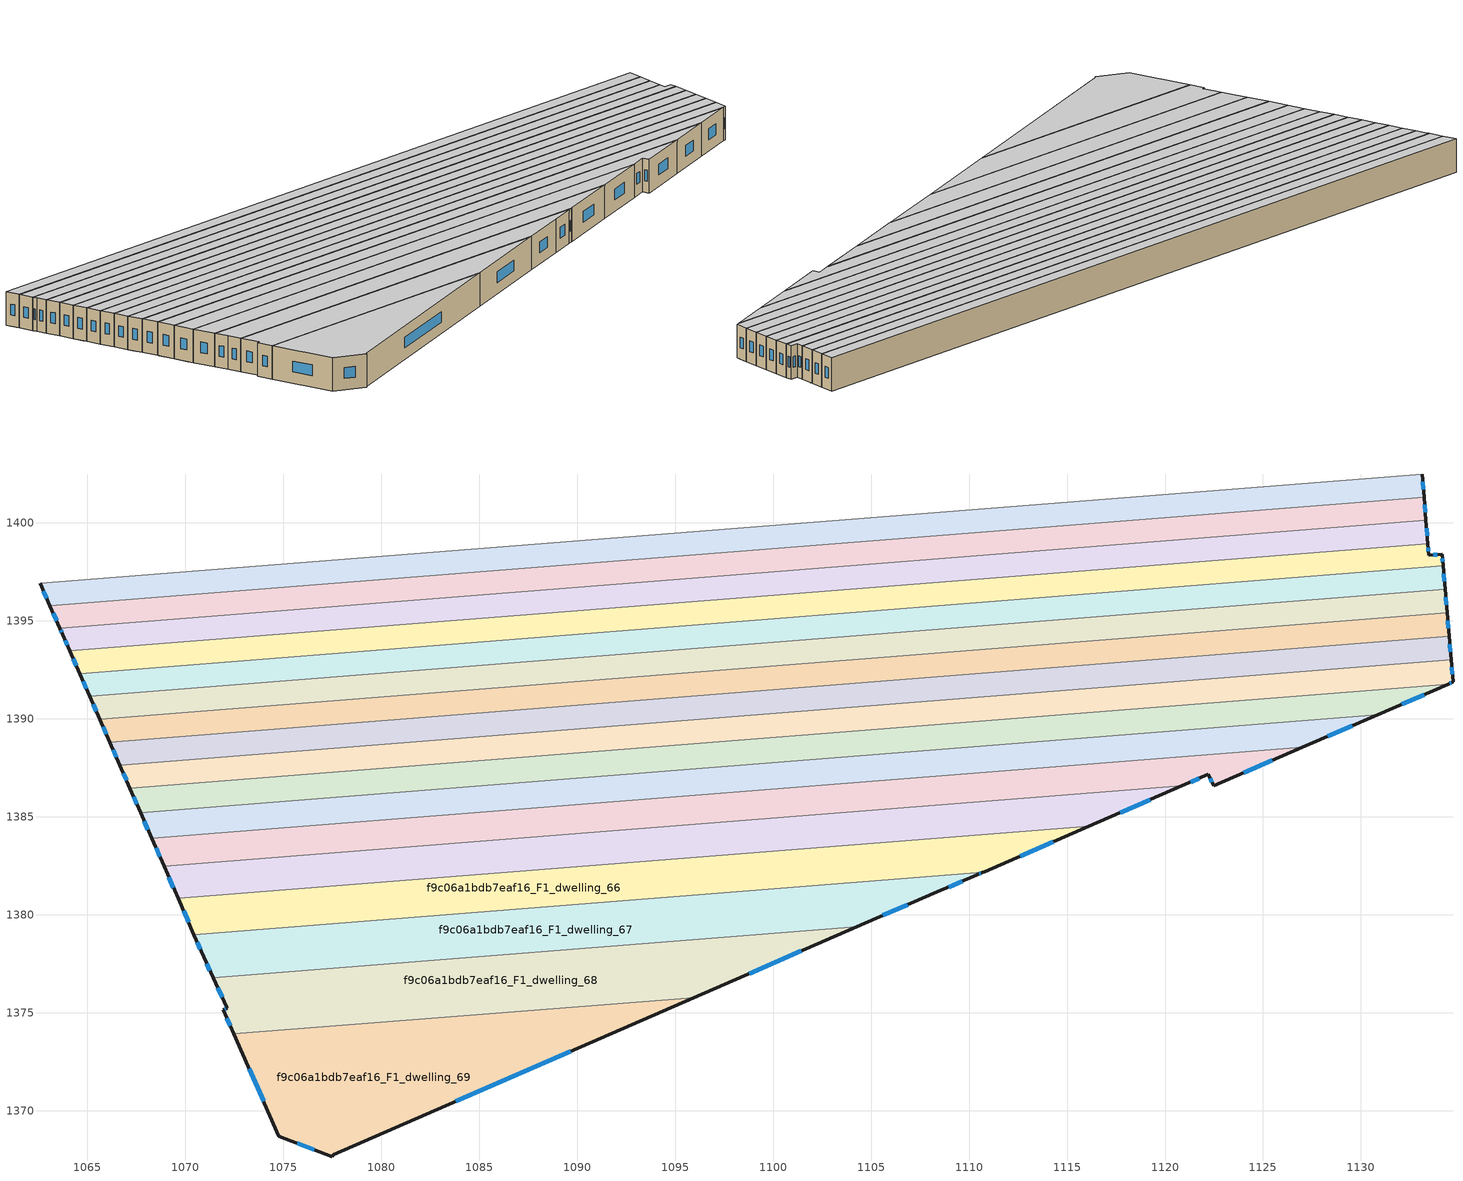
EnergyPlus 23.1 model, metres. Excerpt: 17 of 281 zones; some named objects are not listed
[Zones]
f9c06a1bdb7eaf16_F1_dwelling_53
 floor to f9c06a1bdb7eaf16_F0_dwelling_65 (EU_floor_Construction): 1133.12,1402.49 1133.22,1401.32 1102.98,1398.92 1102.88,1400.1 z3
 floor to f9c06a1bdb7eaf16_F0_dwelling_24 (EU_floor_Construction): 1102.92,1399.7 1102.98,1398.92 1063.09,1395.77 1062.76,1396.52 z3
 floor to f9c06a1bdb7eaf16_F0_dwelling_23 (EU_floor_Construction): 1102.88,1400.1 1102.92,1399.7 1062.76,1396.52 1062.59,1396.91 z3
 wall outside (EU_wall_Construction): 1062.59,1396.91 1063.09,1395.77 / 1133.22,1401.32 1133.12,1402.49 z3:6
 wall to f9c06a1bdb7eaf16_F1_dwelling_54 (EU_wall_Construction): 1063.09,1395.77 1133.22,1401.32 z3:6
 wall to f9c06a1bdb7eaf16_F1_dwelling_52 (EU_wall_Construction): 1133.12,1402.49 1062.59,1396.91 z3:6
 window (EU_Window_Construction): 1062.76,1396.52 1062.92,1396.16 / 1133.19,1401.72 1133.16,1402.09 z4.02:4.98
 ceiling to f9c06a1bdb7eaf16_F2_dwelling_53 (EU_floor_Construction): 1133.22,1401.32 1133.12,1402.49 1062.59,1396.91 1063.09,1395.77 z6
f9c06a1bdb7eaf16_F1_dwelling_54
 floor to f9c06a1bdb7eaf16_F0_dwelling_24 (EU_floor_Construction): 1102.98,1398.92 1103.07,1397.74 1063.6,1394.62 1063.09,1395.77 z3
 floor to f9c06a1bdb7eaf16_F0_dwelling_65 (EU_floor_Construction): 1133.22,1401.32 1133.31,1400.13 1103.07,1397.74 1102.98,1398.92 z3
 wall outside (EU_wall_Construction): 1063.09,1395.77 1063.6,1394.62 / 1133.31,1400.13 1133.22,1401.32 z3:6
 wall to f9c06a1bdb7eaf16_F1_dwelling_55 (EU_wall_Construction): 1063.6,1394.62 1133.31,1400.13 z3:6
 window (EU_Window_Construction): 1063.27,1395.38 1063.43,1395.01 / 1133.28,1400.54 1133.25,1400.91 z4.02:4.98
 ceiling to f9c06a1bdb7eaf16_F2_dwelling_54 (EU_floor_Construction): 1133.31,1400.13 1133.22,1401.32 1063.09,1395.77 1063.6,1394.62 z6
f9c06a1bdb7eaf16_F1_dwelling_55
 floor to f9c06a1bdb7eaf16_F0_dwelling_25 (EU_floor_Construction): 1103.08,1397.62 1103.16,1396.56 1064.11,1393.47 1063.75,1394.3 1063.66,1394.5 z3
 floor to f9c06a1bdb7eaf16_F0_dwelling_24 (EU_floor_Construction): 1103.07,1397.74 1103.08,1397.62 1063.66,1394.5 1063.6,1394.62 z3
 floor to f9c06a1bdb7eaf16_F0_dwelling_65 (EU_floor_Construction): 1133.31,1400.13 1133.33,1399.92 1103.09,1397.52 1103.07,1397.74 z3
 floor adiabatic (EU_floor_Construction): 1133.31,1400.13 1133.41,1398.95 1103.16,1396.56 1103.07,1397.74 1103.09,1397.52 1133.33,1399.92 z3
 wall outside (EU_wall_Construction): 1133.41,1398.95 1133.31,1400.13 / 1063.6,1394.62 1063.75,1394.3 1064.11,1393.47 z3:6
 wall to f9c06a1bdb7eaf16_F1_dwelling_56 (EU_wall_Construction): 1064.11,1393.47 1133.41,1398.95 z3:6
 window (EU_Window_Construction): 1133.38,1399.35 1133.35,1399.73 / 1063.87,1394.01 1063.99,1393.75 / 1063.65,1394.51 1063.7,1394.41 z4.02:4.98
 ceiling to f9c06a1bdb7eaf16_F2_dwelling_55 (EU_floor_Construction): 1133.41,1398.95 1133.31,1400.13 1063.6,1394.62 1063.75,1394.3 1064.11,1393.47 z6
f9c06a1bdb7eaf16_F1_dwelling_56
 floor to f9c06a1bdb7eaf16_F0_dwelling_66 (EU_floor_Construction): 1134.14,1398.41 1134.19,1397.81 1103.26,1395.37 1103.16,1396.56 1133.41,1398.95 1133.46,1398.34 z3
 floor adiabatic (EU_floor_Construction): 1103.16,1396.56 1103.26,1395.37 1064.62,1392.31 1064.11,1393.47 z3
 wall outside (EU_wall_Construction): 1134.19,1397.81 1134.14,1398.41 1133.46,1398.34 1133.41,1398.95 / 1064.11,1393.47 1064.62,1392.31 z3:6
 wall to f9c06a1bdb7eaf16_F1_dwelling_57 (EU_wall_Construction): 1064.62,1392.31 1134.19,1397.81 z3:6
 window (EU_Window_Construction): 1133.91,1398.38 1133.69,1398.36 / 1134.17,1398.01 1134.15,1398.2 / 1064.28,1393.07 1064.44,1392.7 / 1133.44,1398.55 1133.43,1398.74 z4.02:4.98
 ceiling to f9c06a1bdb7eaf16_F2_dwelling_56 (EU_floor_Construction): 1134.19,1397.81 1134.14,1398.41 1133.46,1398.34 1133.41,1398.95 1064.11,1393.47 1064.62,1392.31 z6
f9c06a1bdb7eaf16_F1_dwelling_57
 floor to f9c06a1bdb7eaf16_F0_dwelling_26 (EU_floor_Construction): 1103.26,1395.37 1103.35,1394.18 1065.12,1391.15 1064.62,1392.31 z3
 floor to f9c06a1bdb7eaf16_F0_dwelling_66 (EU_floor_Construction): 1134.19,1397.81 1134.23,1397.34 1103.3,1394.89 1103.26,1395.37 z3
 floor to f9c06a1bdb7eaf16_F0_dwelling_67 (EU_floor_Construction): 1134.23,1397.34 1134.29,1396.62 1103.35,1394.18 1103.3,1394.89 z3
 wall outside (EU_wall_Construction): 1064.62,1392.31 1065.12,1391.15 / 1134.29,1396.62 1134.19,1397.81 z3:6
 wall to f9c06a1bdb7eaf16_F1_dwelling_58 (EU_wall_Construction): 1065.12,1391.15 1134.29,1396.62 z3:6
 window (EU_Window_Construction): 1064.79,1391.92 1064.95,1391.55 / 1134.25,1397.03 1134.22,1397.41 z4.02:4.98
 ceiling to f9c06a1bdb7eaf16_F2_dwelling_57 (EU_floor_Construction): 1134.29,1396.62 1134.19,1397.81 1064.62,1392.31 1065.12,1391.15 z6
f9c06a1bdb7eaf16_F1_dwelling_58
 floor to f9c06a1bdb7eaf16_F0_dwelling_67 (EU_floor_Construction): 1134.29,1396.62 1134.39,1395.43 1103.45,1392.98 1103.35,1394.18 z3
 floor to f9c06a1bdb7eaf16_F0_dwelling_26 (EU_floor_Construction): 1103.35,1394.18 1103.42,1393.35 1065.47,1390.35 1065.12,1391.15 z3
 floor to f9c06a1bdb7eaf16_F0_dwelling_27 (EU_floor_Construction): 1103.42,1393.35 1103.45,1392.98 1065.63,1389.99 1065.47,1390.35 z3
 wall outside (EU_wall_Construction): 1065.12,1391.15 1065.63,1389.99 / 1134.39,1395.43 1134.29,1396.62 z3:6
 wall to f9c06a1bdb7eaf16_F1_dwelling_59 (EU_wall_Construction): 1065.63,1389.99 1134.39,1395.43 z3:6
 window (EU_Window_Construction): 1065.3,1390.76 1065.46,1390.38 / 1134.36,1395.83 1134.32,1396.22 z4.02:4.98
 ceiling to f9c06a1bdb7eaf16_F2_dwelling_58 (EU_floor_Construction): 1134.39,1395.43 1134.29,1396.62 1065.12,1391.15 1065.63,1389.99 z6
f9c06a1bdb7eaf16_F1_dwelling_59
 floor to f9c06a1bdb7eaf16_F0_dwelling_27 (EU_floor_Construction): 1103.45,1392.98 1103.54,1391.77 1066.15,1388.82 1065.63,1389.99 z3
 floor to f9c06a1bdb7eaf16_F0_dwelling_67 (EU_floor_Construction): 1134.39,1395.43 1134.45,1394.74 1103.5,1392.3 1103.45,1392.98 z3
 floor to f9c06a1bdb7eaf16_F0_dwelling_68 (EU_floor_Construction): 1134.45,1394.74 1134.5,1394.22 1103.54,1391.77 1103.5,1392.3 z3
 wall outside (EU_wall_Construction): 1065.63,1389.99 1066.15,1388.82 / 1134.5,1394.22 1134.39,1395.43 z3:6
 wall to f9c06a1bdb7eaf16_F1_dwelling_60 (EU_wall_Construction): 1066.15,1388.82 1134.5,1394.22 z3:6
 window (EU_Window_Construction): 1065.81,1389.59 1065.97,1389.21 / 1134.46,1394.63 1134.43,1395.02 z4.02:4.98
 ceiling to f9c06a1bdb7eaf16_F2_dwelling_59 (EU_floor_Construction): 1134.5,1394.22 1134.39,1395.43 1065.63,1389.99 1066.15,1388.82 z6
f9c06a1bdb7eaf16_F1_dwelling_60
 floor to f9c06a1bdb7eaf16_F0_dwelling_68 (EU_floor_Construction): 1134.5,1394.22 1134.6,1393.01 1103.64,1390.56 1103.54,1391.77 z3
 floor to f9c06a1bdb7eaf16_F0_dwelling_27 (EU_floor_Construction): 1103.54,1391.77 1103.59,1391.15 1066.41,1388.21 1066.15,1388.82 z3
 floor to f9c06a1bdb7eaf16_F0_dwelling_28 (EU_floor_Construction): 1103.59,1391.15 1103.64,1390.56 1066.66,1387.64 1066.41,1388.21 z3
 wall outside (EU_wall_Construction): 1066.15,1388.82 1066.66,1387.64 / 1134.6,1393.01 1134.5,1394.22 z3:6
 wall to f9c06a1bdb7eaf16_F1_dwelling_61 (EU_wall_Construction): 1066.66,1387.64 1134.6,1393.01 z3:6
 window (EU_Window_Construction): 1066.32,1388.41 1066.48,1388.04 / 1134.56,1393.42 1134.53,1393.81 z4.02:4.98
 ceiling to f9c06a1bdb7eaf16_F2_dwelling_60 (EU_floor_Construction): 1134.6,1393.01 1134.5,1394.22 1066.15,1388.82 1066.66,1387.64 z6
f9c06a1bdb7eaf16_F1_dwelling_61
 floor to f9c06a1bdb7eaf16_F0_dwelling_28 (EU_floor_Construction): 1103.64,1390.56 1103.73,1389.34 1067.18,1386.45 1066.66,1387.64 z3
 floor to f9c06a1bdb7eaf16_F0_dwelling_68 (EU_floor_Construction): 1134.6,1393.01 1134.67,1392.15 1103.7,1389.7 1103.64,1390.56 z3
 floor to f9c06a1bdb7eaf16_F0_dwelling_69 (EU_floor_Construction): 1134.67,1392.15 1134.7,1391.88 1134.44,1391.77 1103.73,1389.34 1103.7,1389.7 z3
 wall outside (EU_wall_Construction): 1134.44,1391.77 1134.7,1391.88 1134.6,1393.01 / 1066.66,1387.64 1067.18,1386.45 z3:6
 wall to f9c06a1bdb7eaf16_F1_dwelling_62 (EU_wall_Construction): 1067.18,1386.45 1134.44,1391.77 z3:6
 window (EU_Window_Construction): 1134.53,1391.81 1134.61,1391.84 / 1066.84,1387.23 1067,1386.85 / 1134.66,1392.27 1134.63,1392.63 z4.02:4.98
 ceiling to f9c06a1bdb7eaf16_F2_dwelling_61 (EU_floor_Construction): 1134.44,1391.77 1134.7,1391.88 1134.6,1393.01 1066.66,1387.64 1067.18,1386.45 z6
f9c06a1bdb7eaf16_F1_dwelling_62
 floor to f9c06a1bdb7eaf16_F0_dwelling_69 (EU_floor_Construction): 1134.44,1391.77 1130.85,1390.21 1103.83,1388.08 1103.73,1389.34 z3
 floor to f9c06a1bdb7eaf16_F0_dwelling_28 (EU_floor_Construction): 1103.73,1389.34 1103.77,1388.91 1067.36,1386.03 1067.18,1386.45 z3
 floor to f9c06a1bdb7eaf16_F0_dwelling_29 (EU_floor_Construction): 1103.77,1388.91 1103.83,1388.08 1067.72,1385.22 1067.36,1386.03 z3
 wall outside (EU_wall_Construction): 1067.18,1386.45 1067.72,1385.22 / 1130.85,1390.21 1134.44,1391.77 z3:6
 wall to f9c06a1bdb7eaf16_F1_dwelling_63 (EU_wall_Construction): 1067.72,1385.22 1130.85,1390.21 z3:6
 window (EU_Window_Construction): 1067.36,1386.03 1067.53,1385.64 / 1132.07,1390.74 1133.22,1391.24 z4.02:4.98
 ceiling to f9c06a1bdb7eaf16_F2_dwelling_62 (EU_floor_Construction): 1130.85,1390.21 1134.44,1391.77 1067.18,1386.45 1067.72,1385.22 z6
f9c06a1bdb7eaf16_F1_dwelling_63
 floor to f9c06a1bdb7eaf16_F0_dwelling_29 (EU_floor_Construction): 1103.83,1388.08 1103.94,1386.72 1068.29,1383.9 1067.72,1385.22 z3
 floor to f9c06a1bdb7eaf16_F0_dwelling_70 (EU_floor_Construction): 1127.18,1388.62 1127.01,1388.54 1103.94,1386.72 1103.94,1386.78 z3
 floor to f9c06a1bdb7eaf16_F0_dwelling_69 (EU_floor_Construction): 1130.85,1390.21 1127.18,1388.62 1103.94,1386.78 1103.83,1388.08 z3
 wall outside (EU_wall_Construction): 1067.72,1385.22 1068.29,1383.9 / 1127.01,1388.54 1130.85,1390.21 z3:6
 wall to f9c06a1bdb7eaf16_F1_dwelling_64 (EU_wall_Construction): 1068.29,1383.9 1127.01,1388.54 z3:6
 window (EU_Window_Construction): 1067.91,1384.77 1068.1,1384.35 / 1128.32,1389.11 1129.54,1389.64 z4.02:4.98
 ceiling to f9c06a1bdb7eaf16_F2_dwelling_63 (EU_floor_Construction): 1127.01,1388.54 1130.85,1390.21 1067.72,1385.22 1068.29,1383.9 z6
f9c06a1bdb7eaf16_F1_dwelling_64
 floor to f9c06a1bdb7eaf16_F0_dwelling_30 (EU_floor_Construction): 1103.95,1386.62 1104.06,1385.25 1068.92,1382.47 1068.34,1383.8 z3
 floor to f9c06a1bdb7eaf16_F0_dwelling_29 (EU_floor_Construction): 1103.94,1386.72 1103.95,1386.62 1068.34,1383.8 1068.29,1383.9 z3
 floor to f9c06a1bdb7eaf16_F0_dwelling_70 (EU_floor_Construction): 1127.01,1388.54 1122.47,1386.58 1122.21,1387.16 1120.86,1386.58 1104.06,1385.25 1103.94,1386.72 z3
 wall outside (EU_wall_Construction): 1120.86,1386.58 1122.21,1387.16 1122.47,1386.58 1127.01,1388.54 / 1068.29,1383.9 1068.92,1382.47 z3:6
 wall to f9c06a1bdb7eaf16_F1_dwelling_65 (EU_wall_Construction): 1068.92,1382.47 1120.86,1386.58 z3:6
 window (EU_Window_Construction): 1122.3,1386.96 1122.39,1386.78 / 1121.32,1386.78 1121.75,1386.96 / 1068.51,1383.41 1068.71,1382.96 / 1124.02,1387.25 1125.47,1387.87 z4.02:4.98
 ceiling to f9c06a1bdb7eaf16_F2_dwelling_64 (EU_floor_Construction): 1127.01,1388.54 1068.29,1383.9 1068.92,1382.47 1120.86,1386.58 1122.21,1387.16 1122.47,1386.58 z6
f9c06a1bdb7eaf16_F1_dwelling_65
 floor to f9c06a1bdb7eaf16_F0_dwelling_70 (EU_floor_Construction): 1120.86,1386.58 1116.11,1384.51 1104.19,1383.57 1104.06,1385.25 z3
 floor to f9c06a1bdb7eaf16_F0_dwelling_30 (EU_floor_Construction): 1104.06,1385.25 1104.13,1384.27 1069.34,1381.52 1068.92,1382.47 z3
 floor to f9c06a1bdb7eaf16_F0_dwelling_31 (EU_floor_Construction): 1104.13,1384.27 1104.19,1383.57 1069.64,1380.84 1069.34,1381.52 z3
 wall outside (EU_wall_Construction): 1068.92,1382.47 1069.64,1380.84 / 1116.11,1384.51 1120.86,1386.58 z3:6
 wall to f9c06a1bdb7eaf16_F1_dwelling_66 (EU_wall_Construction): 1069.64,1380.84 1116.11,1384.51 z3:6
 window (EU_Window_Construction): 1069.16,1381.91 1069.39,1381.39 / 1117.73,1385.21 1119.24,1385.87 z4.02:4.98
 ceiling to f9c06a1bdb7eaf16_F2_dwelling_65 (EU_floor_Construction): 1120.86,1386.58 1068.92,1382.47 1069.64,1380.84 1116.11,1384.51 z6
f9c06a1bdb7eaf16_F1_dwelling_66
 floor to f9c06a1bdb7eaf16_F0_dwelling_31 (EU_floor_Construction): 1104.19,1383.57 1104.32,1381.87 1070.36,1379.18 1069.64,1380.84 z3
 floor to f9c06a1bdb7eaf16_F0_dwelling_70 (EU_floor_Construction): 1116.11,1384.51 1110.79,1382.21 1110.71,1382.17 1104.34,1381.67 1104.19,1383.57 z3
 floor to f9c06a1bdb7eaf16_F0_dwelling_32 (EU_floor_Construction): 1104.32,1381.87 1104.34,1381.67 1070.45,1378.99 1070.36,1379.18 z3
 wall outside (EU_wall_Construction): 1110.71,1382.17 1110.79,1382.21 1116.11,1384.51 / 1069.64,1380.84 1070.44,1378.99 z3:6
 wall to f9c06a1bdb7eaf16_F1_dwelling_67 (EU_wall_Construction): 1070.44,1378.99 1110.71,1382.17 z3:6
 window (EU_Window_Construction): 1069.91,1380.21 1070.17,1379.61 / 1112.6,1382.99 1114.3,1383.73 z4.02:4.98
 ceiling to f9c06a1bdb7eaf16_F2_dwelling_66 (EU_floor_Construction): 1116.11,1384.51 1069.64,1380.84 1070.44,1378.99 1110.71,1382.17 1110.79,1382.21 z6
f9c06a1bdb7eaf16_F1_dwelling_67
 floor to f9c06a1bdb7eaf16_F0_dwelling_32 (EU_floor_Construction): 1104.34,1381.67 1104.51,1379.49 1104.49,1379.49 1104.26,1379.38 1071.43,1376.79 1070.94,1377.85 1070.45,1378.99 z3
 floor to f9c06a1bdb7eaf16_F0_dwelling_70 (EU_floor_Construction): 1110.71,1382.17 1110.41,1382.04 1108.2,1381.09 1104.51,1379.49 1104.34,1381.67 z3
 wall outside (EU_wall_Construction): 1070.44,1378.99 1070.94,1377.85 1071.43,1376.79 / 1104.26,1379.38 1108.2,1381.09 1110.41,1382.04 1110.71,1382.17 z3:6
 wall to f9c06a1bdb7eaf16_F1_dwelling_68 (EU_wall_Construction): 1071.43,1376.79 1104.26,1379.38 z3:6
 window (EU_Window_Construction): 1071.11,1377.49 1071.26,1377.15 / 1070.61,1378.6 1070.77,1378.24 / 1110.51,1382.08 1110.61,1382.12 / 1108.95,1381.41 1109.66,1381.72 / 1105.6,1379.97 1106.86,1380.51 z4.02:4.98
 ceiling to f9c06a1bdb7eaf16_F2_dwelling_67 (EU_floor_Construction): 1108.2,1381.09 1110.41,1382.04 1110.71,1382.17 1070.44,1378.99 1070.94,1377.85 1071.43,1376.79 1104.26,1379.38 z6
f9c06a1bdb7eaf16_F1_dwelling_68
 floor to f9c06a1bdb7eaf16_F0_dwelling_33 (EU_floor_Construction): 1104.26,1379.38 1095.94,1375.77 1072.49,1373.92 1071.94,1375.15 1072.14,1375.23 1072.12,1375.27 1071.43,1376.79 z3
 wall outside (EU_wall_Construction): 1071.43,1376.79 1072.12,1375.27 1072.14,1375.23 1071.94,1375.15 1072.49,1373.92 / 1095.94,1375.77 1104.26,1379.38 z3:6
 wall to f9c06a1bdb7eaf16_F1_dwelling_69 (EU_wall_Construction): 1072.49,1373.92 1095.94,1375.77 z3:6
 window (EU_Window_Construction): 1072.08,1375.2 1072.01,1375.18 / 1071.66,1376.27 1071.89,1375.79 / 1098.77,1377 1101.43,1378.16 / 1072.13,1374.73 1072.3,1374.34 z4.02:4.98
 ceiling to f9c06a1bdb7eaf16_F2_dwelling_68 (EU_floor_Construction): 1104.26,1379.38 1071.43,1376.79 1072.12,1375.27 1072.14,1375.23 1071.94,1375.15 1072.49,1373.92 1095.94,1375.77 z6
f9c06a1bdb7eaf16_F1_dwelling_69
 floor to f9c06a1bdb7eaf16_F0_dwelling_34 (EU_floor_Construction): 1095.94,1375.77 1077.55,1367.76 1077.5,1367.64 1074.78,1368.71 1072.49,1373.92 z3
 wall outside (EU_wall_Construction): 1072.49,1373.92 1074.78,1368.71 1077.5,1367.64 1077.55,1367.76 1095.94,1375.77 z3:6
 window (EU_Window_Construction): 1075.71,1368.35 1076.58,1368.01 / 1073.27,1372.14 1074,1370.48 / 1083.8,1370.49 1089.68,1373.05 z4.02:4.98
 ceiling to f9c06a1bdb7eaf16_F2_dwelling_69 (EU_floor_Construction): 1095.94,1375.77 1072.49,1373.92 1074.78,1368.71 1077.5,1367.64 1077.55,1367.76 z6
[Building]
EU S2 Campaign: North Axis=0; Terrain=City; Solar Distribution=FullExterior
[Site:Location]
Vienna: Latitude=48; Longitude=16.5; Time Zone=1; Elevation=183
[SizingPeriod:WeatherFileDays]
AnnualSizingPeriod: Begin Month=1; Begin Day of Month=1; End Month=12; End Day of Month=31; Day of Week for Start Day=Monday; Use Weather File Daylight Saving Period=No; Use Weather File Rain and Snow Indicators=No
[MATERIAL]
EU_InternalMass_Material: Roughness=MediumRough; Thickness=0.1; Conductivity=1; Density=1800; Specific Heat=900; Thermal Absorptance=0.9; Solar Absorptance=0.7; Visible Absorptance=0.7
[MATERIAL:NOMASS] Roughness=MediumRough; Thermal Absorptance=0.9; Solar Absorptance=0.7; Visible Absorptance=0.7
Name | Thermal Resistance
EU_wall_NoMass | 0.942466
EU_floor_NoMass | 0.66527
[WINDOWMATERIAL:SIMPLEGLAZINGSYSTEM]
EU_Window_SimpleGlazing: UFactor=2.03367; Solar Heat Gain Coefficient=0.65; Visible Transmittance=0.65
[CONSTRUCTION]
EU_wall_Construction: EU_wall_NoMass
EU_floor_Construction: EU_floor_NoMass
EU_Window_Construction: EU_Window_SimpleGlazing
EU_InternalMass_Construction: EU_InternalMass_Material
[ZONE] Type=1; Multiplier=1; Ceiling Height=autocalculate; Floor Area=autocalculate; Part of Total Floor Area=Yes
Name | Volume
f9c06a1bdb7eaf16_F1_dwelling_53 | 249.356
f9c06a1bdb7eaf16_F1_dwelling_54 | 249.376
f9c06a1bdb7eaf16_F1_dwelling_55 | 249.246
f9c06a1bdb7eaf16_F1_dwelling_56 | 249.268
f9c06a1bdb7eaf16_F1_dwelling_57 | 249.317
f9c06a1bdb7eaf16_F1_dwelling_58 | 249.136
f9c06a1bdb7eaf16_F1_dwelling_59 | 249.452
f9c06a1bdb7eaf16_F1_dwelling_60 | 249.306
f9c06a1bdb7eaf16_F1_dwelling_61 | 249.251
f9c06a1bdb7eaf16_F1_dwelling_62 | 249.34
f9c06a1bdb7eaf16_F1_dwelling_63 | 249.275
f9c06a1bdb7eaf16_F1_dwelling_64 | 249.374
f9c06a1bdb7eaf16_F1_dwelling_65 | 249.283
f9c06a1bdb7eaf16_F1_dwelling_66 | 249.175
f9c06a1bdb7eaf16_F1_dwelling_67 | 249.344
f9c06a1bdb7eaf16_F1_dwelling_68 | 249.335
f9c06a1bdb7eaf16_F1_dwelling_69 | 249.447
[INTERNALMASS] Construction=EU_InternalMass_Construction
Name | Zone or ZoneList | Surface Area
f9c06a1bdb7eaf16_F1_dwelling_53_EU_InternalMass | f9c06a1bdb7eaf16_F1_dwelling_53 | 83.1186
f9c06a1bdb7eaf16_F1_dwelling_54_EU_InternalMass | f9c06a1bdb7eaf16_F1_dwelling_54 | 83.1254
f9c06a1bdb7eaf16_F1_dwelling_55_EU_InternalMass | f9c06a1bdb7eaf16_F1_dwelling_55 | 83.082
f9c06a1bdb7eaf16_F1_dwelling_56_EU_InternalMass | f9c06a1bdb7eaf16_F1_dwelling_56 | 83.0895
f9c06a1bdb7eaf16_F1_dwelling_57_EU_InternalMass | f9c06a1bdb7eaf16_F1_dwelling_57 | 83.1058
f9c06a1bdb7eaf16_F1_dwelling_58_EU_InternalMass | f9c06a1bdb7eaf16_F1_dwelling_58 | 83.0453
f9c06a1bdb7eaf16_F1_dwelling_59_EU_InternalMass | f9c06a1bdb7eaf16_F1_dwelling_59 | 83.1507
f9c06a1bdb7eaf16_F1_dwelling_60_EU_InternalMass | f9c06a1bdb7eaf16_F1_dwelling_60 | 83.1018
f9c06a1bdb7eaf16_F1_dwelling_61_EU_InternalMass | f9c06a1bdb7eaf16_F1_dwelling_61 | 83.0839
f9c06a1bdb7eaf16_F1_dwelling_62_EU_InternalMass | f9c06a1bdb7eaf16_F1_dwelling_62 | 83.1131
f9c06a1bdb7eaf16_F1_dwelling_63_EU_InternalMass | f9c06a1bdb7eaf16_F1_dwelling_63 | 83.0917
f9c06a1bdb7eaf16_F1_dwelling_64_EU_InternalMass | f9c06a1bdb7eaf16_F1_dwelling_64 | 83.1243
f9c06a1bdb7eaf16_F1_dwelling_65_EU_InternalMass | f9c06a1bdb7eaf16_F1_dwelling_65 | 83.0944
f9c06a1bdb7eaf16_F1_dwelling_66_EU_InternalMass | f9c06a1bdb7eaf16_F1_dwelling_66 | 83.0582
f9c06a1bdb7eaf16_F1_dwelling_67_EU_InternalMass | f9c06a1bdb7eaf16_F1_dwelling_67 | 83.1153
f9c06a1bdb7eaf16_F1_dwelling_68_EU_InternalMass | f9c06a1bdb7eaf16_F1_dwelling_68 | 83.1116
f9c06a1bdb7eaf16_F1_dwelling_69_EU_InternalMass | f9c06a1bdb7eaf16_F1_dwelling_69 | 83.0938
[OTHEREQUIPMENT] Fuel Type=Electricity; Design Level Calculation Method=Watts/Area; Power per Zone Floor Area=1; Fraction Latent=0; Fraction Radiant=0; Fraction Lost=0; Carbon Dioxide Generation Rate=0; EndUse Subcategory=EU_Step8_InternalGains
Name | Zone or ZoneList or Space or SpaceList | Schedule
EU_Step8_InternalGain_f9c06a1bdb7eaf16_F1_dwelling_53_f000 | f9c06a1bdb7eaf16_F1_dwelling_53 | EU_Step8_GainSchedule_f9c06a1bdb7eaf16_F1_dwelling_53_f000
EU_Step8_InternalGain_f9c06a1bdb7eaf16_F1_dwelling_54_f000 | f9c06a1bdb7eaf16_F1_dwelling_54 | EU_Step8_GainSchedule_f9c06a1bdb7eaf16_F1_dwelling_54_f000
EU_Step8_InternalGain_f9c06a1bdb7eaf16_F1_dwelling_55_f000 | f9c06a1bdb7eaf16_F1_dwelling_55 | EU_Step8_GainSchedule_f9c06a1bdb7eaf16_F1_dwelling_55_f000
EU_Step8_InternalGain_f9c06a1bdb7eaf16_F1_dwelling_56_f000 | f9c06a1bdb7eaf16_F1_dwelling_56 | EU_Step8_GainSchedule_f9c06a1bdb7eaf16_F1_dwelling_56_f000
EU_Step8_InternalGain_f9c06a1bdb7eaf16_F1_dwelling_57_f000 | f9c06a1bdb7eaf16_F1_dwelling_57 | EU_Step8_GainSchedule_f9c06a1bdb7eaf16_F1_dwelling_57_f000
EU_Step8_InternalGain_f9c06a1bdb7eaf16_F1_dwelling_58_f000 | f9c06a1bdb7eaf16_F1_dwelling_58 | EU_Step8_GainSchedule_f9c06a1bdb7eaf16_F1_dwelling_58_f000
EU_Step8_InternalGain_f9c06a1bdb7eaf16_F1_dwelling_59_f000 | f9c06a1bdb7eaf16_F1_dwelling_59 | EU_Step8_GainSchedule_f9c06a1bdb7eaf16_F1_dwelling_59_f000
EU_Step8_InternalGain_f9c06a1bdb7eaf16_F1_dwelling_60_f000 | f9c06a1bdb7eaf16_F1_dwelling_60 | EU_Step8_GainSchedule_f9c06a1bdb7eaf16_F1_dwelling_60_f000
EU_Step8_InternalGain_f9c06a1bdb7eaf16_F1_dwelling_61_f000 | f9c06a1bdb7eaf16_F1_dwelling_61 | EU_Step8_GainSchedule_f9c06a1bdb7eaf16_F1_dwelling_61_f000
EU_Step8_InternalGain_f9c06a1bdb7eaf16_F1_dwelling_62_f000 | f9c06a1bdb7eaf16_F1_dwelling_62 | EU_Step8_GainSchedule_f9c06a1bdb7eaf16_F1_dwelling_62_f000
EU_Step8_InternalGain_f9c06a1bdb7eaf16_F1_dwelling_63_f000 | f9c06a1bdb7eaf16_F1_dwelling_63 | EU_Step8_GainSchedule_f9c06a1bdb7eaf16_F1_dwelling_63_f000
EU_Step8_InternalGain_f9c06a1bdb7eaf16_F1_dwelling_64_f000 | f9c06a1bdb7eaf16_F1_dwelling_64 | EU_Step8_GainSchedule_f9c06a1bdb7eaf16_F1_dwelling_64_f000
EU_Step8_InternalGain_f9c06a1bdb7eaf16_F1_dwelling_65_f000 | f9c06a1bdb7eaf16_F1_dwelling_65 | EU_Step8_GainSchedule_f9c06a1bdb7eaf16_F1_dwelling_65_f000
EU_Step8_InternalGain_f9c06a1bdb7eaf16_F1_dwelling_66_f000 | f9c06a1bdb7eaf16_F1_dwelling_66 | EU_Step8_GainSchedule_f9c06a1bdb7eaf16_F1_dwelling_66_f000
EU_Step8_InternalGain_f9c06a1bdb7eaf16_F1_dwelling_67_f000 | f9c06a1bdb7eaf16_F1_dwelling_67 | EU_Step8_GainSchedule_f9c06a1bdb7eaf16_F1_dwelling_67_f000
EU_Step8_InternalGain_f9c06a1bdb7eaf16_F1_dwelling_68_f000 | f9c06a1bdb7eaf16_F1_dwelling_68 | EU_Step8_GainSchedule_f9c06a1bdb7eaf16_F1_dwelling_68_f000
EU_Step8_InternalGain_f9c06a1bdb7eaf16_F1_dwelling_69_f000 | f9c06a1bdb7eaf16_F1_dwelling_69 | EU_Step8_GainSchedule_f9c06a1bdb7eaf16_F1_dwelling_69_f000
[ZONEVENTILATION:DESIGNFLOWRATE] Schedule=EU_AlwaysOn; Design Flow Rate Calculation Method=AirChanges/Hour; Air Changes per Hour=0.530523; Ventilation Type=Natural; Fan Pressure Rise=0; Fan Total Efficiency=1; Constant Term Coefficient=1; Temperature Term Coefficient=0; Velocity Term Coefficient=0; Velocity Squared Term Coefficient=0; Minimum Indoor Temperature=-100; Maximum Indoor Temperature=100; Delta Temperature=-100; Minimum Outdoor Temperature=-100; Maximum Outdoor Temperature=100; Maximum Wind Speed=40
Name | Zone or ZoneList or Space or SpaceList
EU_ConstantAir_f9c06a1bdb7eaf16_F1_dwelling_53 | f9c06a1bdb7eaf16_F1_dwelling_53
EU_ConstantAir_f9c06a1bdb7eaf16_F1_dwelling_54 | f9c06a1bdb7eaf16_F1_dwelling_54
EU_ConstantAir_f9c06a1bdb7eaf16_F1_dwelling_55 | f9c06a1bdb7eaf16_F1_dwelling_55
EU_ConstantAir_f9c06a1bdb7eaf16_F1_dwelling_56 | f9c06a1bdb7eaf16_F1_dwelling_56
EU_ConstantAir_f9c06a1bdb7eaf16_F1_dwelling_57 | f9c06a1bdb7eaf16_F1_dwelling_57
EU_ConstantAir_f9c06a1bdb7eaf16_F1_dwelling_58 | f9c06a1bdb7eaf16_F1_dwelling_58
EU_ConstantAir_f9c06a1bdb7eaf16_F1_dwelling_59 | f9c06a1bdb7eaf16_F1_dwelling_59
EU_ConstantAir_f9c06a1bdb7eaf16_F1_dwelling_60 | f9c06a1bdb7eaf16_F1_dwelling_60
EU_ConstantAir_f9c06a1bdb7eaf16_F1_dwelling_61 | f9c06a1bdb7eaf16_F1_dwelling_61
EU_ConstantAir_f9c06a1bdb7eaf16_F1_dwelling_62 | f9c06a1bdb7eaf16_F1_dwelling_62
EU_ConstantAir_f9c06a1bdb7eaf16_F1_dwelling_63 | f9c06a1bdb7eaf16_F1_dwelling_63
EU_ConstantAir_f9c06a1bdb7eaf16_F1_dwelling_64 | f9c06a1bdb7eaf16_F1_dwelling_64
EU_ConstantAir_f9c06a1bdb7eaf16_F1_dwelling_65 | f9c06a1bdb7eaf16_F1_dwelling_65
EU_ConstantAir_f9c06a1bdb7eaf16_F1_dwelling_66 | f9c06a1bdb7eaf16_F1_dwelling_66
EU_ConstantAir_f9c06a1bdb7eaf16_F1_dwelling_67 | f9c06a1bdb7eaf16_F1_dwelling_67
EU_ConstantAir_f9c06a1bdb7eaf16_F1_dwelling_68 | f9c06a1bdb7eaf16_F1_dwelling_68
EU_ConstantAir_f9c06a1bdb7eaf16_F1_dwelling_69 | f9c06a1bdb7eaf16_F1_dwelling_69
[HVACTEMPLATE:ZONE:IDEALLOADSAIRSYSTEM] System Availability Schedule=EU_AlwaysOn; Maximum Heating Supply Air Temperature=50; Minimum Cooling Supply Air Temperature=13; Maximum Heating Supply Air Humidity Ratio=0.0156; Minimum Cooling Supply Air Humidity Ratio=0.0077; Heating Limit=NoLimit; Cooling Limit=NoLimit; Heating Availability Schedule=EU_AlwaysOn; Cooling Availability Schedule=EU_CoolingOff; Dehumidification Control Type=ConstantSensibleHeatRatio; Cooling Sensible Heat Ratio=0.7; Dehumidification Setpoint=60; Humidification Control Type=None; Humidification Setpoint=30; Outdoor Air Method=None; Outdoor Air Flow Rate per Person=0.00944; Outdoor Air Flow Rate per Zone Floor Area=0; Outdoor Air Flow Rate per Zone=0; Demand Controlled Ventilation Type=None; Outdoor Air Economizer Type=NoEconomizer; Heat Recovery Type=None; Sensible Heat Recovery Effectiveness=0.7; Latent Heat Recovery Effectiveness=0.65
Name | Template Thermostat
f9c06a1bdb7eaf16_F1_dwelling_53 | EU_HeatOnly_f9c06a1bdb7eaf16_F1_dwelling_53
f9c06a1bdb7eaf16_F1_dwelling_54 | EU_HeatOnly_f9c06a1bdb7eaf16_F1_dwelling_54
f9c06a1bdb7eaf16_F1_dwelling_55 | EU_HeatOnly_f9c06a1bdb7eaf16_F1_dwelling_55
f9c06a1bdb7eaf16_F1_dwelling_56 | EU_HeatOnly_f9c06a1bdb7eaf16_F1_dwelling_56
f9c06a1bdb7eaf16_F1_dwelling_57 | EU_HeatOnly_f9c06a1bdb7eaf16_F1_dwelling_57
f9c06a1bdb7eaf16_F1_dwelling_58 | EU_HeatOnly_f9c06a1bdb7eaf16_F1_dwelling_58
f9c06a1bdb7eaf16_F1_dwelling_59 | EU_HeatOnly_f9c06a1bdb7eaf16_F1_dwelling_59
f9c06a1bdb7eaf16_F1_dwelling_60 | EU_HeatOnly_f9c06a1bdb7eaf16_F1_dwelling_60
f9c06a1bdb7eaf16_F1_dwelling_61 | EU_HeatOnly_f9c06a1bdb7eaf16_F1_dwelling_61
f9c06a1bdb7eaf16_F1_dwelling_62 | EU_HeatOnly_f9c06a1bdb7eaf16_F1_dwelling_62
f9c06a1bdb7eaf16_F1_dwelling_63 | EU_HeatOnly_f9c06a1bdb7eaf16_F1_dwelling_63
f9c06a1bdb7eaf16_F1_dwelling_64 | EU_HeatOnly_f9c06a1bdb7eaf16_F1_dwelling_64
f9c06a1bdb7eaf16_F1_dwelling_65 | EU_HeatOnly_f9c06a1bdb7eaf16_F1_dwelling_65
f9c06a1bdb7eaf16_F1_dwelling_66 | EU_HeatOnly_f9c06a1bdb7eaf16_F1_dwelling_66
f9c06a1bdb7eaf16_F1_dwelling_67 | EU_HeatOnly_f9c06a1bdb7eaf16_F1_dwelling_67
f9c06a1bdb7eaf16_F1_dwelling_68 | EU_HeatOnly_f9c06a1bdb7eaf16_F1_dwelling_68
f9c06a1bdb7eaf16_F1_dwelling_69 | EU_HeatOnly_f9c06a1bdb7eaf16_F1_dwelling_69
[SIZING:ZONE] Zone Cooling Design Supply Air Temperature Input Method=SupplyAirTemperature; Zone Cooling Design Supply Air Temperature=13; Zone Heating Design Supply Air Temperature Input Method=SupplyAirTemperature; Zone Heating Design Supply Air Temperature=50; Zone Cooling Design Supply Air Humidity Ratio=0.008; Zone Heating Design Supply Air Humidity Ratio=0.008; Cooling Design Air Flow Method=DesignDay; Cooling Design Air Flow Rate=0; Cooling Minimum Air Flow per Zone Floor Area=0.000762; Cooling Minimum Air Flow=0; Cooling Minimum Air Flow Fraction=0.2; Heating Design Air Flow Method=DesignDay; Heating Design Air Flow Rate=0; Heating Maximum Air Flow per Zone Floor Area=0.002032; Heating Maximum Air Flow=0.141576; Heating Maximum Air Flow Fraction=0.3; Account for Dedicated Outdoor Air System=No; Dedicated Outdoor Air System Control Strategy=NeutralSupplyAir; Dedicated Outdoor Air Low Setpoint Temperature for Design=autosize; Dedicated Outdoor Air High Setpoint Temperature for Design=autosize; Zone Load Sizing Method=Sensible Load Only No Latent Load; Zone Latent Cooling Design Supply Air Humidity Ratio Input Method=HumidityRatioDifference; Zone Cooling Design Supply Air Humidity Ratio Difference=0.005; Zone Latent Heating Design Supply Air Humidity Ratio Input Method=HumidityRatioDifference; Zone Humidification Design Supply Air Humidity Ratio Difference=0.005
f9c06a1bdb7eaf16_F1_dwelling_53; f9c06a1bdb7eaf16_F1_dwelling_54; f9c06a1bdb7eaf16_F1_dwelling_55; f9c06a1bdb7eaf16_F1_dwelling_56; f9c06a1bdb7eaf16_F1_dwelling_57; f9c06a1bdb7eaf16_F1_dwelling_58; f9c06a1bdb7eaf16_F1_dwelling_59; f9c06a1bdb7eaf16_F1_dwelling_60; f9c06a1bdb7eaf16_F1_dwelling_61; f9c06a1bdb7eaf16_F1_dwelling_62; f9c06a1bdb7eaf16_F1_dwelling_63; f9c06a1bdb7eaf16_F1_dwelling_64; f9c06a1bdb7eaf16_F1_dwelling_65; f9c06a1bdb7eaf16_F1_dwelling_66; f9c06a1bdb7eaf16_F1_dwelling_67; f9c06a1bdb7eaf16_F1_dwelling_68; f9c06a1bdb7eaf16_F1_dwelling_69
[SCHEDULE:CONSTANT]
Name | Hourly Value
EU_AlwaysOn | 1
EU_CoolingOff | 0
[SCHEDULE:FILE] Column Number=1; Rows to Skip at Top=0; Number of Hours of Data=8760; Column Separator=Comma; Interpolate to Timestep=No; Minutes per Item=60; Adjust Schedule for Daylight Savings=Yes
Name | File
EU_Step8_GainSchedule_f9c06a1bdb7eaf16_F1_dwelling_53_f000 | ../../schedules/f9c06a1bdb7eaf16/f9c06a1bdb7eaf16_F1_dwelling_53_f000_gain.csv
EU_Step8_GainSchedule_f9c06a1bdb7eaf16_F1_dwelling_54_f000 | ../../schedules/f9c06a1bdb7eaf16/f9c06a1bdb7eaf16_F1_dwelling_54_f000_gain.csv
EU_Step8_GainSchedule_f9c06a1bdb7eaf16_F1_dwelling_55_f000 | ../../schedules/f9c06a1bdb7eaf16/f9c06a1bdb7eaf16_F1_dwelling_55_f000_gain.csv
EU_Step8_GainSchedule_f9c06a1bdb7eaf16_F1_dwelling_56_f000 | ../../schedules/f9c06a1bdb7eaf16/f9c06a1bdb7eaf16_F1_dwelling_56_f000_gain.csv
EU_Step8_GainSchedule_f9c06a1bdb7eaf16_F1_dwelling_57_f000 | ../../schedules/f9c06a1bdb7eaf16/f9c06a1bdb7eaf16_F1_dwelling_57_f000_gain.csv
EU_Step8_GainSchedule_f9c06a1bdb7eaf16_F1_dwelling_58_f000 | ../../schedules/f9c06a1bdb7eaf16/f9c06a1bdb7eaf16_F1_dwelling_58_f000_gain.csv
EU_Step8_GainSchedule_f9c06a1bdb7eaf16_F1_dwelling_59_f000 | ../../schedules/f9c06a1bdb7eaf16/f9c06a1bdb7eaf16_F1_dwelling_59_f000_gain.csv
EU_Step8_GainSchedule_f9c06a1bdb7eaf16_F1_dwelling_60_f000 | ../../schedules/f9c06a1bdb7eaf16/f9c06a1bdb7eaf16_F1_dwelling_60_f000_gain.csv
EU_Step8_GainSchedule_f9c06a1bdb7eaf16_F1_dwelling_61_f000 | ../../schedules/f9c06a1bdb7eaf16/f9c06a1bdb7eaf16_F1_dwelling_61_f000_gain.csv
EU_Step8_GainSchedule_f9c06a1bdb7eaf16_F1_dwelling_62_f000 | ../../schedules/f9c06a1bdb7eaf16/f9c06a1bdb7eaf16_F1_dwelling_62_f000_gain.csv
EU_Step8_GainSchedule_f9c06a1bdb7eaf16_F1_dwelling_63_f000 | ../../schedules/f9c06a1bdb7eaf16/f9c06a1bdb7eaf16_F1_dwelling_63_f000_gain.csv
EU_Step8_GainSchedule_f9c06a1bdb7eaf16_F1_dwelling_64_f000 | ../../schedules/f9c06a1bdb7eaf16/f9c06a1bdb7eaf16_F1_dwelling_64_f000_gain.csv
EU_Step8_GainSchedule_f9c06a1bdb7eaf16_F1_dwelling_65_f000 | ../../schedules/f9c06a1bdb7eaf16/f9c06a1bdb7eaf16_F1_dwelling_65_f000_gain.csv
EU_Step8_GainSchedule_f9c06a1bdb7eaf16_F1_dwelling_66_f000 | ../../schedules/f9c06a1bdb7eaf16/f9c06a1bdb7eaf16_F1_dwelling_66_f000_gain.csv
EU_Step8_GainSchedule_f9c06a1bdb7eaf16_F1_dwelling_67_f000 | ../../schedules/f9c06a1bdb7eaf16/f9c06a1bdb7eaf16_F1_dwelling_67_f000_gain.csv
EU_Step8_GainSchedule_f9c06a1bdb7eaf16_F1_dwelling_68_f000 | ../../schedules/f9c06a1bdb7eaf16/f9c06a1bdb7eaf16_F1_dwelling_68_f000_gain.csv
EU_Step8_GainSchedule_f9c06a1bdb7eaf16_F1_dwelling_69_f000 | ../../schedules/f9c06a1bdb7eaf16/f9c06a1bdb7eaf16_F1_dwelling_69_f000_gain.csv
